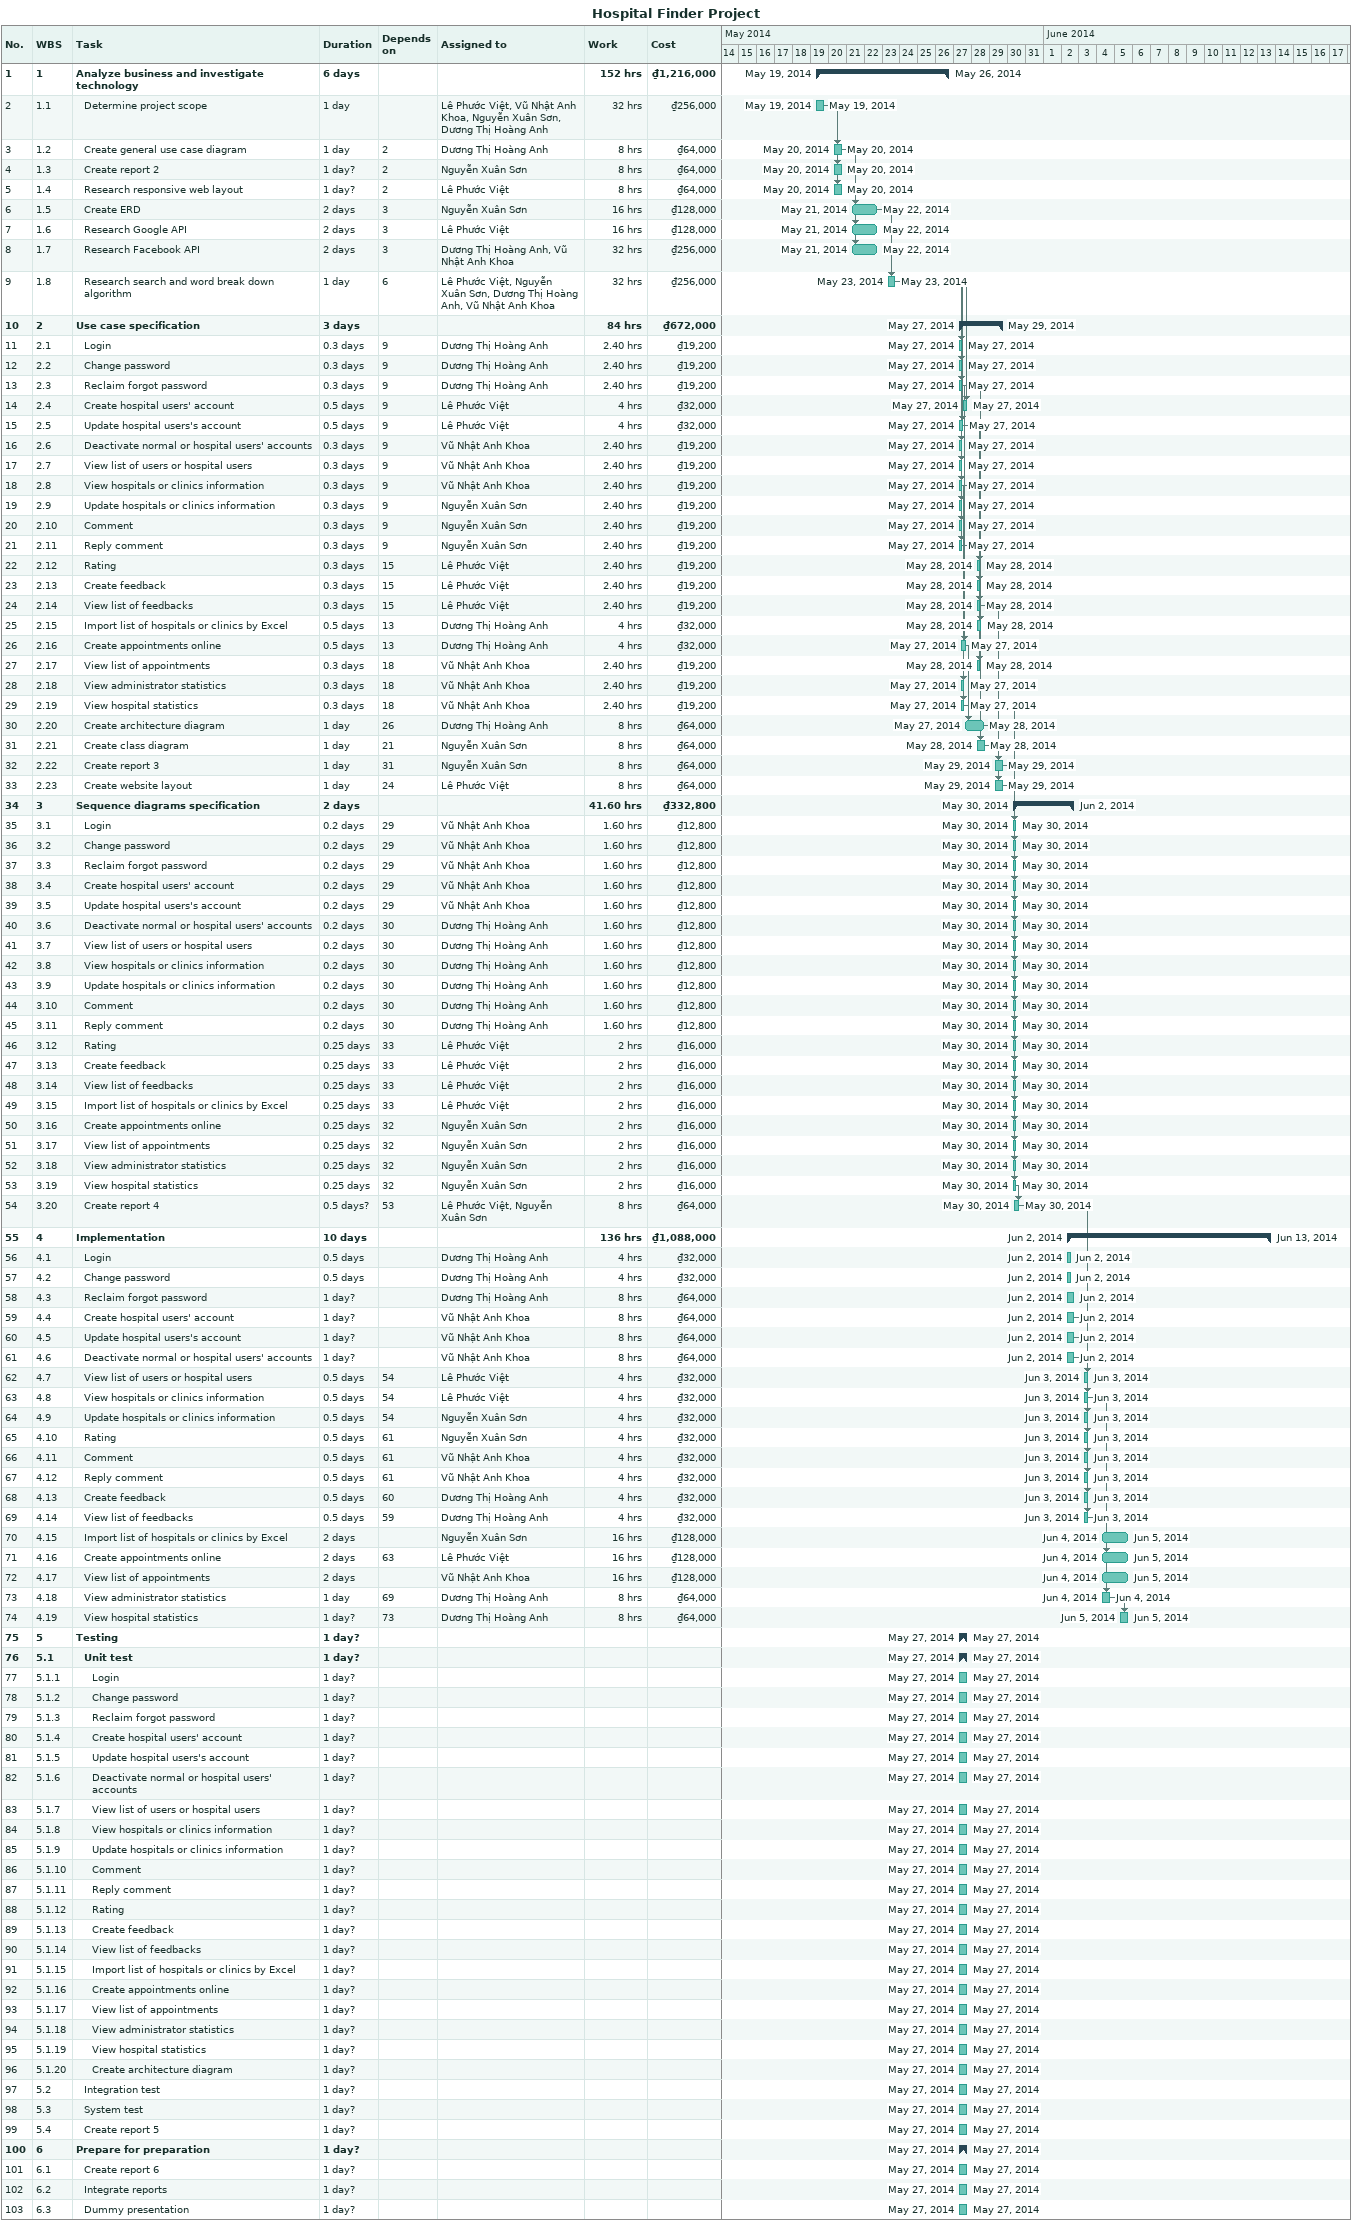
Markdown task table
Hospital Finder Project

| ID | WBS | Task | Duration | Start | Finish | Predecessors | Resources | Work (h) | Cost (₫) |
|---|---|---|---|---|---|---|---|---|---|
| 1 | 1 | **Analyze business and investigate technology** | 6d | 2014-05-19 | 2014-05-26 |  |  | 152 | 1216000 |
| 2 | 1.1 | Determine project scope | 1d | 2014-05-19 | 2014-05-19 |  | Lê Phước Việt, Vũ Nhật Anh Khoa, Nguyễn Xuân Sơn, Dương Thị Hoàng Anh | 32 | 256000 |
| 3 | 1.2 | Create general use case diagram | 1d | 2014-05-20 | 2014-05-20 | 2 | Dương Thị Hoàng Anh | 8 | 64000 |
| 4 | 1.3 | Create report 2 | 1d? | 2014-05-20 | 2014-05-20 | 2 | Nguyễn Xuân Sơn | 8 | 64000 |
| 5 | 1.4 | Research responsive web layout | 1d? | 2014-05-20 | 2014-05-20 | 2 | Lê Phước Việt | 8 | 64000 |
| 6 | 1.5 | Create ERD | 2d | 2014-05-21 | 2014-05-22 | 3 | Nguyễn Xuân Sơn | 16 | 128000 |
| 7 | 1.6 | Research Google API | 2d | 2014-05-21 | 2014-05-22 | 3 | Lê Phước Việt | 16 | 128000 |
| 8 | 1.7 | Research Facebook API | 2d | 2014-05-21 | 2014-05-22 | 3 | Dương Thị Hoàng Anh, Vũ Nhật Anh Khoa | 32 | 256000 |
| 9 | 1.8 | Research search and word break down algorithm | 1d | 2014-05-23 | 2014-05-23 | 6 | Lê Phước Việt, Nguyễn Xuân Sơn, Dương Thị Hoàng Anh, Vũ Nhật Anh Khoa | 32 | 256000 |
| 10 | 2 | **Use case specification** | 3d | 2014-05-27 | 2014-05-29 |  |  | 84 | 672000 |
| 11 | 2.1 | Login | 0.3d | 2014-05-27 | 2014-05-27 | 9 | Dương Thị Hoàng Anh | 2.40 | 19200 |
| 12 | 2.2 | Change password | 0.3d | 2014-05-27 | 2014-05-27 | 9 | Dương Thị Hoàng Anh | 2.40 | 19200 |
| 13 | 2.3 | Reclaim forgot password | 0.3d | 2014-05-27 | 2014-05-27 | 9 | Dương Thị Hoàng Anh | 2.40 | 19200 |
| 14 | 2.4 | Create hospital users' account | 0.5d | 2014-05-27 | 2014-05-27 | 9 | Lê Phước Việt | 4 | 32000 |
| 15 | 2.5 | Update hospital users's account | 0.5d | 2014-05-27 | 2014-05-27 | 9 | Lê Phước Việt | 4 | 32000 |
| 16 | 2.6 | Deactivate normal or hospital users' accounts | 0.3d | 2014-05-27 | 2014-05-27 | 9 | Vũ Nhật Anh Khoa | 2.40 | 19200 |
| 17 | 2.7 | View list of users or hospital users | 0.3d | 2014-05-27 | 2014-05-27 | 9 | Vũ Nhật Anh Khoa | 2.40 | 19200 |
| 18 | 2.8 | View hospitals or clinics information | 0.3d | 2014-05-27 | 2014-05-27 | 9 | Vũ Nhật Anh Khoa | 2.40 | 19200 |
| 19 | 2.9 | Update hospitals or clinics information | 0.3d | 2014-05-27 | 2014-05-27 | 9 | Nguyễn Xuân Sơn | 2.40 | 19200 |
| 20 | 2.10 | Comment | 0.3d | 2014-05-27 | 2014-05-27 | 9 | Nguyễn Xuân Sơn | 2.40 | 19200 |
| 21 | 2.11 | Reply comment | 0.3d | 2014-05-27 | 2014-05-27 | 9 | Nguyễn Xuân Sơn | 2.40 | 19200 |
| 22 | 2.12 | Rating | 0.3d | 2014-05-28 | 2014-05-28 | 15 | Lê Phước Việt | 2.40 | 19200 |
| 23 | 2.13 | Create feedback | 0.3d | 2014-05-28 | 2014-05-28 | 15 | Lê Phước Việt | 2.40 | 19200 |
| 24 | 2.14 | View list of feedbacks | 0.3d | 2014-05-28 | 2014-05-28 | 15 | Lê Phước Việt | 2.40 | 19200 |
| 25 | 2.15 | Import list of hospitals or clinics by Excel | 0.5d | 2014-05-28 | 2014-05-28 | 13 | Dương Thị Hoàng Anh | 4 | 32000 |
| 26 | 2.16 | Create appointments online | 0.5d | 2014-05-27 | 2014-05-27 | 13 | Dương Thị Hoàng Anh | 4 | 32000 |
| 27 | 2.17 | View list of appointments | 0.3d | 2014-05-28 | 2014-05-28 | 18 | Vũ Nhật Anh Khoa | 2.40 | 19200 |
| 28 | 2.18 | View administrator statistics | 0.3d | 2014-05-27 | 2014-05-27 | 18 | Vũ Nhật Anh Khoa | 2.40 | 19200 |
| 29 | 2.19 | View hospital statistics | 0.3d | 2014-05-27 | 2014-05-27 | 18 | Vũ Nhật Anh Khoa | 2.40 | 19200 |
| 30 | 2.20 | Create architecture diagram | 1d | 2014-05-27 | 2014-05-28 | 26 | Dương Thị Hoàng Anh | 8 | 64000 |
| 31 | 2.21 | Create class diagram | 1d | 2014-05-28 | 2014-05-28 | 21 | Nguyễn Xuân Sơn | 8 | 64000 |
| 32 | 2.22 | Create report 3 | 1d | 2014-05-29 | 2014-05-29 | 31 | Nguyễn Xuân Sơn | 8 | 64000 |
| 33 | 2.23 | Create website layout | 1d | 2014-05-29 | 2014-05-29 | 24 | Lê Phước Việt | 8 | 64000 |
| 34 | 3 | **Sequence diagrams specification** | 2d | 2014-05-30 | 2014-06-02 |  |  | 41.60 | 332800 |
| 35 | 3.1 | Login | 0.2d | 2014-05-30 | 2014-05-30 | 29 | Vũ Nhật Anh Khoa | 1.60 | 12800 |
| 36 | 3.2 | Change password | 0.2d | 2014-05-30 | 2014-05-30 | 29 | Vũ Nhật Anh Khoa | 1.60 | 12800 |
| 37 | 3.3 | Reclaim forgot password | 0.2d | 2014-05-30 | 2014-05-30 | 29 | Vũ Nhật Anh Khoa | 1.60 | 12800 |
| 38 | 3.4 | Create hospital users' account | 0.2d | 2014-05-30 | 2014-05-30 | 29 | Vũ Nhật Anh Khoa | 1.60 | 12800 |
| 39 | 3.5 | Update hospital users's account | 0.2d | 2014-05-30 | 2014-05-30 | 29 | Vũ Nhật Anh Khoa | 1.60 | 12800 |
| 40 | 3.6 | Deactivate normal or hospital users' accounts | 0.2d | 2014-05-30 | 2014-05-30 | 30 | Dương Thị Hoàng Anh | 1.60 | 12800 |
| 41 | 3.7 | View list of users or hospital users | 0.2d | 2014-05-30 | 2014-05-30 | 30 | Dương Thị Hoàng Anh | 1.60 | 12800 |
| 42 | 3.8 | View hospitals or clinics information | 0.2d | 2014-05-30 | 2014-05-30 | 30 | Dương Thị Hoàng Anh | 1.60 | 12800 |
| 43 | 3.9 | Update hospitals or clinics information | 0.2d | 2014-05-30 | 2014-05-30 | 30 | Dương Thị Hoàng Anh | 1.60 | 12800 |
| 44 | 3.10 | Comment | 0.2d | 2014-05-30 | 2014-05-30 | 30 | Dương Thị Hoàng Anh | 1.60 | 12800 |
| 45 | 3.11 | Reply comment | 0.2d | 2014-05-30 | 2014-05-30 | 30 | Dương Thị Hoàng Anh | 1.60 | 12800 |
| 46 | 3.12 | Rating | 0.25d | 2014-05-30 | 2014-05-30 | 33 | Lê Phước Việt | 2 | 16000 |
| 47 | 3.13 | Create feedback | 0.25d | 2014-05-30 | 2014-05-30 | 33 | Lê Phước Việt | 2 | 16000 |
| 48 | 3.14 | View list of feedbacks | 0.25d | 2014-05-30 | 2014-05-30 | 33 | Lê Phước Việt | 2 | 16000 |
| 49 | 3.15 | Import list of hospitals or clinics by Excel | 0.25d | 2014-05-30 | 2014-05-30 | 33 | Lê Phước Việt | 2 | 16000 |
| 50 | 3.16 | Create appointments online | 0.25d | 2014-05-30 | 2014-05-30 | 32 | Nguyễn Xuân Sơn | 2 | 16000 |
| 51 | 3.17 | View list of appointments | 0.25d | 2014-05-30 | 2014-05-30 | 32 | Nguyễn Xuân Sơn | 2 | 16000 |
| 52 | 3.18 | View administrator statistics | 0.25d | 2014-05-30 | 2014-05-30 | 32 | Nguyễn Xuân Sơn | 2 | 16000 |
| 53 | 3.19 | View hospital statistics | 0.25d | 2014-05-30 | 2014-05-30 | 32 | Nguyễn Xuân Sơn | 2 | 16000 |
| 54 | 3.20 | Create report 4 | 0.5d? | 2014-05-30 | 2014-05-30 | 53 | Lê Phước Việt, Nguyễn Xuân Sơn | 8 | 64000 |
| 55 | 4 | **Implementation** | 10d | 2014-06-02 | 2014-06-13 |  |  | 136 | 1088000 |
| 56 | 4.1 | Login | 0.5d | 2014-06-02 | 2014-06-02 |  | Dương Thị Hoàng Anh | 4 | 32000 |
| 57 | 4.2 | Change password | 0.5d | 2014-06-02 | 2014-06-02 |  | Dương Thị Hoàng Anh | 4 | 32000 |
| 58 | 4.3 | Reclaim forgot password | 1d? | 2014-06-02 | 2014-06-02 |  | Dương Thị Hoàng Anh | 8 | 64000 |
| 59 | 4.4 | Create hospital users' account | 1d? | 2014-06-02 | 2014-06-02 |  | Vũ Nhật Anh Khoa | 8 | 64000 |
| 60 | 4.5 | Update hospital users's account | 1d? | 2014-06-02 | 2014-06-02 |  | Vũ Nhật Anh Khoa | 8 | 64000 |
| 61 | 4.6 | Deactivate normal or hospital users' accounts | 1d? | 2014-06-02 | 2014-06-02 |  | Vũ Nhật Anh Khoa | 8 | 64000 |
| 62 | 4.7 | View list of users or hospital users | 0.5d | 2014-06-03 | 2014-06-03 | 54 | Lê Phước Việt | 4 | 32000 |
| 63 | 4.8 | View hospitals or clinics information | 0.5d | 2014-06-03 | 2014-06-03 | 54 | Lê Phước Việt | 4 | 32000 |
| 64 | 4.9 | Update hospitals or clinics information | 0.5d | 2014-06-03 | 2014-06-03 | 54 | Nguyễn Xuân Sơn | 4 | 32000 |
| 65 | 4.10 | Rating | 0.5d | 2014-06-03 | 2014-06-03 | 61 | Nguyễn Xuân Sơn | 4 | 32000 |
| 66 | 4.11 | Comment | 0.5d | 2014-06-03 | 2014-06-03 | 61 | Vũ Nhật Anh Khoa | 4 | 32000 |
| 67 | 4.12 | Reply comment | 0.5d | 2014-06-03 | 2014-06-03 | 61 | Vũ Nhật Anh Khoa | 4 | 32000 |
| 68 | 4.13 | Create feedback | 0.5d | 2014-06-03 | 2014-06-03 | 60 | Dương Thị Hoàng Anh | 4 | 32000 |
| 69 | 4.14 | View list of feedbacks | 0.5d | 2014-06-03 | 2014-06-03 | 59 | Dương Thị Hoàng Anh | 4 | 32000 |
| 70 | 4.15 | Import list of hospitals or clinics by Excel | 2d | 2014-06-04 | 2014-06-05 |  | Nguyễn Xuân Sơn | 16 | 128000 |
| 71 | 4.16 | Create appointments online | 2d | 2014-06-04 | 2014-06-05 | 63 | Lê Phước Việt | 16 | 128000 |
| 72 | 4.17 | View list of appointments | 2d | 2014-06-04 | 2014-06-05 |  | Vũ Nhật Anh Khoa | 16 | 128000 |
| 73 | 4.18 | View administrator statistics | 1d | 2014-06-04 | 2014-06-04 | 69 | Dương Thị Hoàng Anh | 8 | 64000 |
| 74 | 4.19 | View hospital statistics | 1d? | 2014-06-05 | 2014-06-05 | 73 | Dương Thị Hoàng Anh | 8 | 64000 |
| 75 | 5 | **Testing** | 1d? | 2014-05-27 | 2014-05-27 |  |  |  |  |
| 76 | 5.1 | **Unit test** | 1d? | 2014-05-27 | 2014-05-27 |  |  |  |  |
| 77 | 5.1.1 | Login | 1d? | 2014-05-27 | 2014-05-27 |  |  |  |  |
| 78 | 5.1.2 | Change password | 1d? | 2014-05-27 | 2014-05-27 |  |  |  |  |
| 79 | 5.1.3 | Reclaim forgot password | 1d? | 2014-05-27 | 2014-05-27 |  |  |  |  |
| 80 | 5.1.4 | Create hospital users' account | 1d? | 2014-05-27 | 2014-05-27 |  |  |  |  |
| 81 | 5.1.5 | Update hospital users's account | 1d? | 2014-05-27 | 2014-05-27 |  |  |  |  |
| 82 | 5.1.6 | Deactivate normal or hospital users' accounts | 1d? | 2014-05-27 | 2014-05-27 |  |  |  |  |
| 83 | 5.1.7 | View list of users or hospital users | 1d? | 2014-05-27 | 2014-05-27 |  |  |  |  |
| 84 | 5.1.8 | View hospitals or clinics information | 1d? | 2014-05-27 | 2014-05-27 |  |  |  |  |
| 85 | 5.1.9 | Update hospitals or clinics information | 1d? | 2014-05-27 | 2014-05-27 |  |  |  |  |
| 86 | 5.1.10 | Comment | 1d? | 2014-05-27 | 2014-05-27 |  |  |  |  |
| 87 | 5.1.11 | Reply comment | 1d? | 2014-05-27 | 2014-05-27 |  |  |  |  |
| 88 | 5.1.12 | Rating | 1d? | 2014-05-27 | 2014-05-27 |  |  |  |  |
| 89 | 5.1.13 | Create feedback | 1d? | 2014-05-27 | 2014-05-27 |  |  |  |  |
| 90 | 5.1.14 | View list of feedbacks | 1d? | 2014-05-27 | 2014-05-27 |  |  |  |  |
| 91 | 5.1.15 | Import list of hospitals or clinics by Excel | 1d? | 2014-05-27 | 2014-05-27 |  |  |  |  |
| 92 | 5.1.16 | Create appointments online | 1d? | 2014-05-27 | 2014-05-27 |  |  |  |  |
| 93 | 5.1.17 | View list of appointments | 1d? | 2014-05-27 | 2014-05-27 |  |  |  |  |
| 94 | 5.1.18 | View administrator statistics | 1d? | 2014-05-27 | 2014-05-27 |  |  |  |  |
| 95 | 5.1.19 | View hospital statistics | 1d? | 2014-05-27 | 2014-05-27 |  |  |  |  |
| 96 | 5.1.20 | Create architecture diagram | 1d? | 2014-05-27 | 2014-05-27 |  |  |  |  |
| 97 | 5.2 | Integration test | 1d? | 2014-05-27 | 2014-05-27 |  |  |  |  |
| 98 | 5.3 | System test | 1d? | 2014-05-27 | 2014-05-27 |  |  |  |  |
| 99 | 5.4 | Create report 5 | 1d? | 2014-05-27 | 2014-05-27 |  |  |  |  |
| 100 | 6 | **Prepare for preparation** | 1d? | 2014-05-27 | 2014-05-27 |  |  |  |  |
| 101 | 6.1 | Create report 6 | 1d? | 2014-05-27 | 2014-05-27 |  |  |  |  |
| 102 | 6.2 | Integrate reports | 1d? | 2014-05-27 | 2014-05-27 |  |  |  |  |
| 103 | 6.3 | Dummy presentation | 1d? | 2014-05-27 | 2014-05-27 |  |  |  |  |
